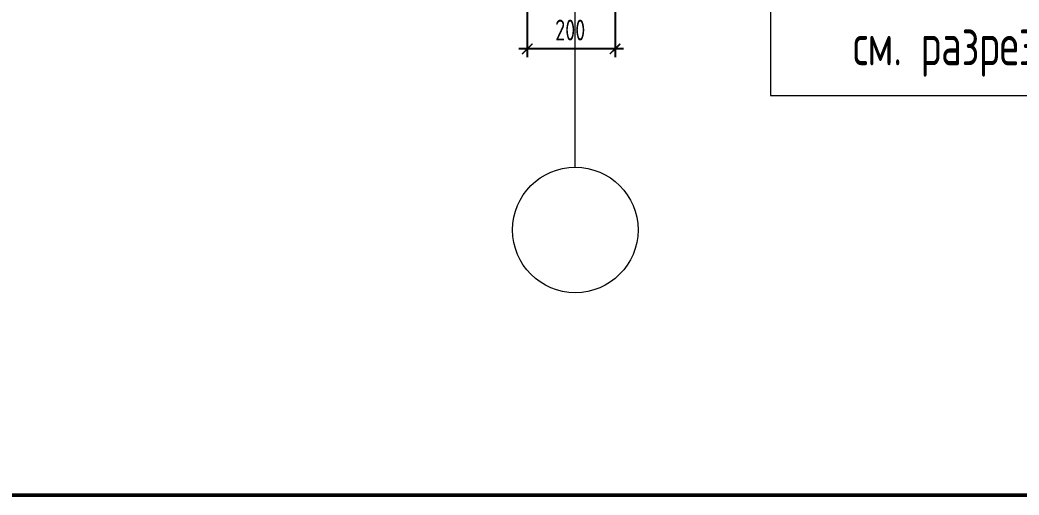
# Model space of a CAD drawing. Header units: millimetres. Extents: x -314343 to 682031, y 21428 to 98936.
# Drawn here: x 430563 to 432951, y 50307 to 51443 of the extents above; entities that cross this region are included whole.
import ezdxf

# ---------------------------------------------------------------- set-up
doc = ezdxf.new("R2010")
doc.units = ezdxf.units.MM
doc.header["$MEASUREMENT"] = 0
doc.header["$PDMODE"] = 3
doc.header["$PDSIZE"] = -4
doc.linetypes.add('CENTER', pattern=[2, 1.25, -0.25, 0.25, -0.25])
doc.layers.get('0').update_dxf_attribs({"color": 250, "lineweight": 9})
doc.layers.get('Defpoints').update_dxf_attribs({"color": 6})
doc.layers.add('_0', color=250, linetype='Continuous', lineweight=9)
doc.layers.add('АР_Оси', color=195, linetype='Continuous', lineweight=9)
doc.layers.add('PDF _0', color=7, linetype='Continuous')
doc.styles.add('ISOCPEUR', font='isocpeur.ttf', dxfattribs={"width": 0.7})
doc.dimstyles.new('R_50', dxfattribs={"dimtxt": 140, "dimasz": 30, "dimexe": 20, "dimexo": 0, "dimgap": 20, "dimtad": 1, "dimdec": 0, "dimrnd": 5, "dimzin": 0, "dimdsep": 46, "dimtxsty": 'ISOCPEUR', "dimblk": 'ARCHTICK', "dimcen": 50, "dimdle": 20, "dimclrd": 256, "dimclre": 256, "dimclrt": 256, "dimadec": 0, "dimazin": 0, "dimtfac": 2, "dimtdec": 0, "dimtofl": 0, "dimtmove": 1, "dimatfit": 3, "dimfxl": 1, "dimtvp": 3, "dimtolj": 1, "dimtzin": 0, "dimarcsym": 0})

# ---------------------------------------------------------------- blocks, each defined once
blk = doc.blocks.new('_ArchTick')
at = {"color": 0, "linetype": 'ByBlock', "const_width": 0.15}
blk.add_lwpolyline([(-0.5, -0.5), (0.5, 0.5)], dxfattribs=at)
blk = doc.blocks.new('*D374')
at = {"layer": '_0', "lineweight": -2, "ltscale": 500, "transparency": 16777216}
for p, q in [((431775.9, 51570.8), (431775.9, 51354)), ((431985.7, 51570.8), (431985.7, 51354)), ((432005.7, 51374), (431755.9, 51374))]:
    blk.add_line(p, q, dxfattribs=at)
at = {"layer": 'Defpoints', "color": 0, "ltscale": 500, "transparency": 16777216}
for p in [(431775.9, 51570.8), (431985.7, 51570.8), (431775.9, 51374)]:
    blk.add_point(p, dxfattribs=at)
at = {"layer": '_0', "lineweight": -2, "ltscale": 500, "transparency": 16777216, "xscale": 25, "yscale": 25, "zscale": 25, "rotation": 180}
blk.add_blockref('_ArchTick', (431775.9, 51374), dxfattribs=at)
at = {"layer": '_0', "lineweight": -2, "ltscale": 500, "transparency": 16777216, "xscale": 25, "yscale": 25, "zscale": 25}
blk.add_blockref('_ArchTick', (431985.7, 51374), dxfattribs=at)
at = {"layer": '_0', "ltscale": 500, "transparency": 16777216, "insert": (431878.6, 51419), "char_height": 50, "attachment_point": 5, "style": 'ISOCPEUR'}
blk.add_mtext('\\A1;200 ', dxfattribs=at)

msp = doc.modelspace()

# ---------------------------------------------------------------- linework, layer by layer
at = {"layer": '_0', "color": 1, "lineweight": 50, "ltscale": 500}
msp.add_lwpolyline([(424231.8, 55284.9), (443108.6, 55284.9), (443108.6, 50307.2), (424231.8, 50307.2)], close=True, dxfattribs=at)
at = {"layer": '_0', "color": 7, "ltscale": 500}
msp.add_lwpolyline([(432357, 52417), (432357, 51262.1), (433235.7, 51262.1)], dxfattribs=at)
at = {"layer": 'АР_Оси', "linetype": 'CENTER', "ltscale": 500}
msp.add_line((431890.7, 51091), (431890.7, 53430.1), dxfattribs=at)
at = {"layer": 'АР_Оси', "ltscale": 0.5}
msp.add_circle((431890.7, 50941), 150, dxfattribs=at)

# ---------------------------------------------------------------- texts
at = {"layer": 'PDF _0', "color": 7, "lineweight": 0, "insert": (433180.3, 51307.6), "char_height": 100, "attachment_point": 9, "style": 'ISOCPEUR'}
msp.add_mtext('см. разрез 2-2', dxfattribs=at)

# ---------------------------------------------------------------- dimensions: what is measured, and where the dimension line sits
at = {"layer": '_0', "color": 1, "ltscale": 500}
dim = msp.add_linear_dim(base=(431775.9, 51374), p1=(431985.7, 51570.8), p2=(431775.9, 51570.8), text='200 ', dimstyle='R_50', override={"dimtxt": 50, "dimasz": 25, "dimpost": '\\X'}, dxfattribs=at)
dim.commit()
dim.dimension.update_dxf_attribs({"geometry": '*D374', "text_midpoint": (431878.6, 51374), "dimtype": 160})

doc.saveas('drawing.dxf')
